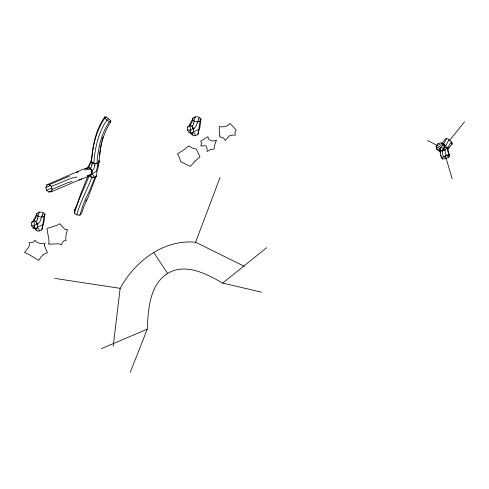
<?xml version="1.0" encoding="UTF-8"?>
<svg xmlns="http://www.w3.org/2000/svg" width="489" height="489" viewBox="0 0 489 489"><rect width="100%" height="100%" fill="white"/><g stroke="black" fill="none" stroke-linecap="round" stroke-linejoin="round"><path stroke-width="0.73" d="M34.468 227.984L36.113 230.123C40.324 233.754 39.853 227.171 36.632 228.222A7.054 3.606 87.1 0 0 35.972 228.552L33.142 228.021L31.467 225.484L31.479 222.538C34.646 220.759 36.706 217.11 36.993 213.381L39.273 212.122L42.757 212.324L44.97 214.213L43.943 222.226L42.83 225.918M190.508 132.666L192.153 134.805C196.364 138.436 195.887 131.853 192.672 132.904A7.054 3.619 86.6 0 0 192.006 133.204L191.688 133.466L189.182 132.702L187.507 130.166L187.519 127.219C190.686 125.441 192.745 121.792 193.033 118.063L195.313 116.798L198.797 117.005L201.01 118.894L199.909 127.293L198.73 130.954M36.748 222.183L36.748 224.048L34.646 225.631L34.511 227.397M192.788 126.865L192.788 128.729L190.686 130.312L190.551 132.079M88.087 168.106L88.216 166.822L91.192 160.789M441.793 158.075L442.741 158.998L445.565 158.748L449.727 156.621L447.918 149.188L452.417 143.595L451.378 141.81L448.627 139.371L446.64 138.418L445.742 138.509L445.094 139.224L441.97 143.705M130.306 372.202L147.238 329.195C148.265 309.733 149.292 285.081 167.605 273.443C185.472 262.593 206.725 273.926 222.691 283.1L261.37 292.141M89.414 175.38L90.703 176.859C95.3 180.27 94.45 173.54 91.052 174.799A8.368 4.817 88.6 0 0 90.276 175.08L89.707 175.435L91.81 174.066L92.005 170.789L90.092 168.039L87.568 167.495L86.73 168.32M101.681 141.871L100.575 147.525L98.876 162.226L96.908 163.497L93.827 163.198L91.455 161.865C92.562 146.193 95.581 129.995 104.744 116.895L106.119 116.999L108.601 118.674L110.667 120.691L110.814 121.816C104.035 131.798 100.789 143.809 99.56 155.716M98.876 162.226L99.035 160.41M449.727 156.621L448.969 155.508L449.067 154.512L447.582 151.034L447.111 148.124C445.534 145.105 441.622 141.315 437.912 143.625L440.858 145.251L443.615 144.139L446.64 138.418M96.908 163.497C98.038 148.931 100.991 133.925 109.438 121.712L110.814 121.816M91.455 161.865C92.617 146.535 95.942 130.808 104.89 118.02L104.744 116.895M93.827 163.198C94.982 148.118 98.185 132.635 106.963 120.037L104.89 118.02M113.167 346.334L120.16 288.339C134.946 261.456 163.552 239.097 195.612 242.244L244.231 266.273M95.068 164.017L98.063 163.149L99.432 161.089L97.592 169.891M44.97 214.213L44.01 216.315L42.097 229.06L41.779 229.922L39.004 231.04M201.01 118.894L200.05 120.997L198.137 133.735L197.819 134.603L195.044 135.722M92.452 163.253L91.107 161.541L91.522 159.848M97.788 164.811L96.37 171.254L91.81 174.066M94.872 165.264L93.961 168.644L92.005 170.789M42.421 214.274L41.742 217.263M198.455 118.955L197.782 121.944M88.625 167.666L82.299 169.506L76.363 172.311L78.698 171.443L72.586 173.638L46.852 184.86L45.935 187.342L46.565 190.325L48.833 191.994L51.198 191.841L81.437 179.047L79.102 179.909L85.459 177.623L91.431 174.573L92.005 171.847L91.009 168.925L88.625 167.666L84.829 168.937M39.273 212.122L37.873 216.352M40.911 218.626C41.327 222.501 35.917 223.247 37.567 227.073L35.648 228.785M195.313 116.798L193.913 121.034M196.951 123.307C197.36 127.183 191.951 127.929 193.607 131.755L191.688 133.466M41.779 229.922L42.555 226.633M197.819 134.603L198.595 131.315M36.993 213.381L32.879 221.651L31.479 222.538M91.107 161.541L88.9 166.792L87.568 167.495M193.033 118.063L188.913 126.333L187.519 127.219M92.134 164.72L91.241 167.269A1.51 0.507 -68.9 0 1 90.905 167.77L90.092 168.039M102.024 140.465L103.045 136.951M438.205 143.509L436.047 146.492L436.964 149.42L439.709 151.132L440.375 150.734L442.667 150.979C446.86 149.512 449.238 145.386 451.378 141.81M97.128 171.211L97.36 170.545M51.198 191.841L52.115 189.365L51.486 186.382L49.218 184.714L46.852 184.86M37.824 218.638L36.797 220.667M193.858 123.32L192.837 125.343A1.803 0.63 -63.9 0 1 192.452 125.814M195.612 242.244L220.056 177.452M79.854 215.197L83.521 203.656L89.634 190.502L94.933 177.33L96.559 175.337L87.867 197.837L84.029 206.217L81.62 213.302L79.854 215.197L76.828 214.885L74.377 213.082L74.316 210.484L77.696 202.874L80.703 193.858L87.91 175.979M74.377 213.082L78.668 200.545L89.365 175.484L91.914 177.177L94.933 177.33M76.828 214.885C80.239 201.682 87.225 189.921 91.914 177.177M92.739 162.256L92.372 162.996M85.813 201.193L86.48 199.842M87.439 168.045L88.216 166.822M439.709 151.132L442.319 150.471L444.33 147.446L443.113 143.864L441.041 142.831M449.293 147.055L447.722 149.279M440.076 151.431L440.656 155.6L441.824 158.026L446.225 155.251L449.067 154.512L449.758 155.673M105.202 118.167L106.119 116.999M442.319 150.471L445.051 147.427L443.835 144.341L443.113 143.864M443.248 144.585L440.033 148.564L440.314 152.757M107.782 119.701L108.601 118.674M444.116 147.238L443.168 148.424L427.508 140.477M449.342 140.728L464.55 121.792M109.952 121.578L110.667 120.691M74.316 210.484L75.202 209.536M37.567 227.073L42.488 224.964M193.607 131.755L198.522 129.646M442.991 150.062L445.161 149.775L445.222 152.262L446.225 155.251M192.464 125.765L191.761 126.064L189.225 125.551M222.691 283.1L266.621 247.709M93.65 177.648L96.467 176.193L97.024 173.179L96.37 171.254M49.218 184.714L69.456 176.181M45.935 187.342L50.917 185.227M90.978 168.937L84.933 169.903M51.486 186.382L71.632 178.1L77.115 177.006M46.565 190.325L51.547 188.21M91.975 171.859L90.826 171.969M52.115 189.365L67.054 183.027L72.17 181.34M48.833 191.994L51.944 190.673M91.431 174.573L89.787 175.025M101.364 348.657L147.238 329.195M189.811 132.391L190.82 132.323L191.443 132.904M33.772 227.715L34.89 227.685L35.544 228.491M187.507 130.166L189.151 129.774L189.928 131.309M31.467 225.484L33.111 225.093L33.888 226.627M200.05 120.997L197.208 121.785L194.42 121.229L192.813 119.793M44.01 216.315L41.174 217.104L38.38 216.548L36.779 215.111M87.17 175.655L90.41 175.019M445.717 155.918L448.969 155.508M436.964 149.42L442.667 150.979L442.447 153.283L443.358 156.749M91.241 170.832L92.482 170.783M444.33 147.446L447.111 148.124M192.788 128.729L194.115 128.876M36.748 224.048L38.075 224.194M33.185 220.875L35.721 221.383L36.424 221.089A1.803 0.63 -63.9 0 0 36.803 220.71M54.799 278.406L120.16 288.339M92.488 163.014L95.104 163.717M436.047 146.492L440.033 148.564L440.186 150.374M106.963 120.037L109.438 121.712M443.835 144.341L445.687 145.746L448.749 140.251L448.627 139.371M441.824 158.026L442.741 158.998M445.565 158.748L444.489 156.822M89.854 174.866L90.392 175.71M191.651 126.052L193.534 128.546M35.611 221.37L37.494 223.864M451.102 142.647L452.129 144.145M153.748 252.526L167.605 273.443M33.973 226.829L34.144 227.22M448.413 157.623L447.747 155.857M440.937 155.459L441.341 156.78M445.308 155.649L452.172 178.778M192.03 134.353L192.153 134.805M35.99 229.671L36.113 230.123M436.402 146.272L437.38 149.989M190.686 130.312L189.665 124.762M34.646 225.631L33.625 220.081M33.056 228.174A4.945 1.339 -46.7 0 1 33.686 227.837M35.52 229.518A54.096 18.124 -46.7 0 1 35.624 230.001M35.611 228.43A58.564 20.22 -42.6 0 1 35.935 229.139M43.05 213.167A29.75 7.586 86.8 0 1 42.671 215.129M38.02 216.731A8.05 3.747 -59.3 0 1 37.433 218.693M41.437 216.841A13.044 4.425 -68.7 0 1 41.192 218.412M194.06 121.413A8.05 3.747 -59.3 0 1 193.473 123.375M197.483 121.516A13.044 4.425 -68.6 0 1 197.238 123.094M199.084 117.849A29.75 7.586 86.8 0 1 198.711 119.811M191.835 133.149A58.576 20.312 -42 0 1 192.195 133.833A54.065 18.386 -44.8 0 1 192.299 134.114M189.261 132.556A4.939 1.449 -48.7 0 1 189.885 132.281M89.952 175.704A25.049 8.356 6 0 1 90.422 176.578M91.914 163.638A9.364 3.221 -66.9 0 1 91.584 164.97M91.443 159.854A14.334 9.462 -30 0 1 91.107 160.795M94.768 164.31A17.366 5.324 -70.4 0 1 94.566 165.52M97.788 165.936A41.871 3.02 -83.6 0 1 98.051 164.316M44.334 245.337L47.439 252.782C43.332 253.412 40.721 256.957 38.79 260.325L28.845 254.433L24.45 252.458L28.49 247.477L29.548 245.044L29.016 242.685L30.073 242.636A14.407 12.402 -25.3 0 0 32.109 242.495L33.772 241.994L34.915 240.154L36.663 242.147L39.248 243.155L42.091 243.705L45.086 243.357L44.334 245.337M219.861 135.96L219.854 136.871L223.552 137.996L225.343 140.477L229.451 135.74L232.354 135.074L235.362 135.184L234.958 132.605L236.181 129.94L230.038 123.411C227.568 126.627 223.125 127.372 219.353 126.523L219.268 130.429A50.532 43.49 -25.3 0 0 219.402 132.281A44.267 38.099 -25.3 0 0 219.659 134.359L219.861 135.96M216.254 140.453L214.378 146.266L214.023 149.09L210.851 149.377L207.098 151.529L207.085 148.552L206.291 146.015C204.249 144.793 198.821 147.764 201.425 144.255L201.523 143.063L200.673 141.266L207.874 136.651L208.589 139.029L210.563 140.459L213.167 141.064L216.254 140.453M48.882 243.253L48.827 244.17L59.077 243.773L61.516 244.8L61.993 243.632A10.984 9.456 -25.3 0 1 62.195 243.167A12.133 10.44 -25.3 0 1 62.769 242.11L64.01 240.71L66.033 240.784C65.233 237.024 66.37 233.064 67.537 229.475L65.318 229.561L63.093 227.464A23.924 20.593 -25.3 0 0 62.39 226.639L59.603 223.717L57.011 225.276L46.913 228.491L48.625 238.064A39.566 34.059 -25.3 0 1 48.839 239.512L48.955 240.93A19.542 16.822 -25.3 0 1 48.937 242.33L48.882 243.253M195.123 161.052L190.374 166.376L180.655 161.694L180.27 160.251A63.698 54.829 -25.3 0 0 179.695 158.479L178.748 156.132A18.166 15.636 -25.3 0 0 178.082 154.958L177.391 153.846L183.65 150.001L188.821 145.966L192.819 148.185A21.07 18.136 -25.3 0 0 194.573 148.674L196.052 148.962L197.14 150.881A61.082 52.58 -25.3 0 1 198.467 153.515L199.995 156.926L195.123 161.052"/></g></svg>
